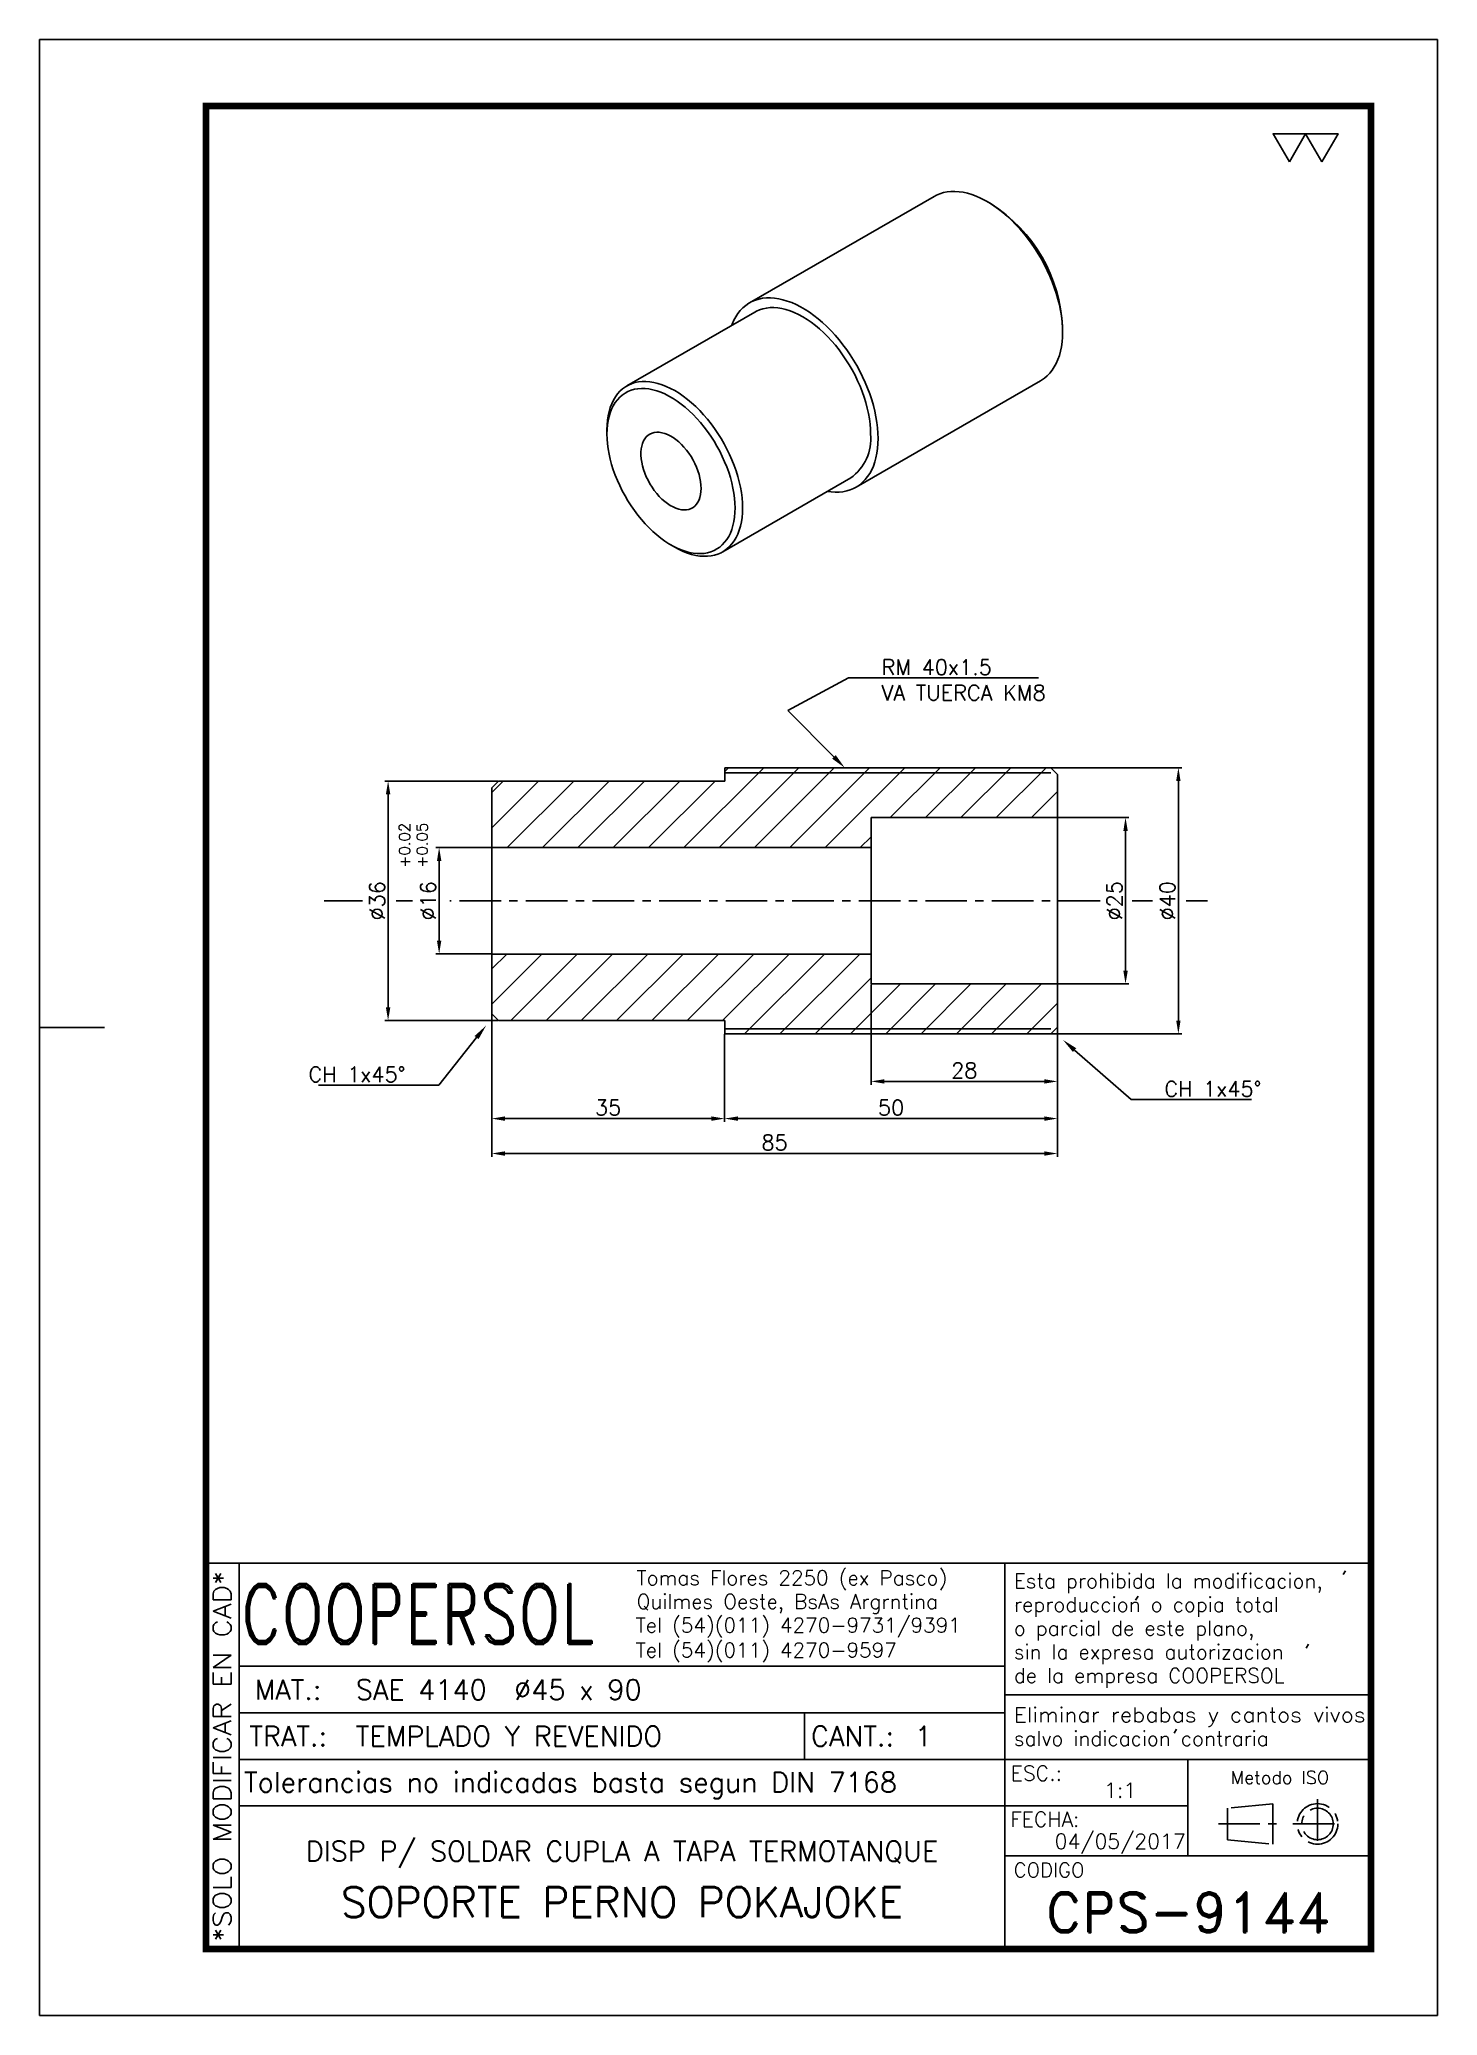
# Model space of a CAD drawing. Extents: x 0 to 210, y 0 to 297.
import ezdxf
from ezdxf import colors
from ezdxf.entities.mleader import LeaderData, LeaderLine
from ezdxf.enums import TextEntityAlignment as Align
from ezdxf.math import Vec2, Vec3

# ---------------------------------------------------------------- set-up
doc = ezdxf.new("R2010")
doc.units = 0
doc.header["$LTSCALE"] = 5
doc.header["$MEASUREMENT"] = 0
doc.linetypes.add('CENTER', pattern=[2, 1.25, -0.25, 0.25, -0.25])
doc.layers.get('0').update_dxf_attribs({"linetype": 'CONTINUOUS'})
doc.layers.get('DEFPOINTS').update_dxf_attribs({"linetype": 'CONTINUOUS'})
for name, color, linetype in [('0-CO', 3, 'CONTINUOUS'), ('1', 1, 'CENTER'), ('CL', 1, 'CENTER'), ('CO', 3, 'CONTINUOUS'), ('FI', 1, 'CONTINUOUS'), ('RY', 5, 'CONTINUOUS')]:
    doc.layers.add(name, color=color, linetype=linetype)
doc.styles.add('ROMAND', font='ROMAND')
doc.styles.add('ROMANS', font='ROMANS.SHX')
doc.dimstyles.new('1', dxfattribs={"dimtxt": 2.3, "dimasz": 2, "dimexe": 0.5, "dimexo": 0.0625, "dimgap": 0.5, "dimtad": 1, "dimdec": 4, "dimdsep": 46, "dimtxsty": 'ROMANS', "dimcen": -2, "dimclrt": 7, "dimadec": 0, "dimazin": 0, "dimtfac": 0.869565, "dimtdec": 4, "dimtmove": 0, "dimatfit": 3, "dimfxl": 1, "dimtolj": 1, "dimarcsym": 0})

# ---------------------------------------------------------------- blocks, each defined once
blk = doc.blocks.new('A4G')
blk.add_line((0, 148.5), (9.75, 148.5))
blk.add_lwpolyline([(0, 297), (210, 297), (210, 0), (0, 0)], close=True)
at = {"const_width": 1}
blk.add_lwpolyline([(25, 287), (200, 287), (200, 10), (25, 10)], close=True, dxfattribs=at)
blk = doc.blocks.new('COOPERSOLROT-02')
for p, q in [((0, 58), (175, 58)), ((0, 0), (0, 58)), ((5, 0), (5, 58)), ((120, 0), (120, 58)), ((175, 0), (175, 58)), ((5, 42.5), (120, 42.5)), ((120, 38.19), (175, 38.19)), ((5, 35.5), (120, 35.5)), ((89.89, 28.5), (89.89, 35.5)), ((5, 28.5), (175, 28.5)), ((147.5, 14), (147.5, 28.5)), ((147.5, 21.5), (5, 21.5)), ((120, 14), (175, 14)), ((0, 0), (175, 0))]:
    blk.add_line(p, q)
at = {"color": 1, "linetype": 'CENTER'}
blk.add_line((166.98, 22.51), (166.98, 15.06), dxfattribs=at)
for points in [[(152.09, 18.79), (161.93, 18.79)], [(163.26, 18.79), (170.71, 18.79)]]:
    blk.add_lwpolyline(points, dxfattribs=at)
at = {"layer": '1'}
for points in [[(170.85, 56.26), (171.21, 56.85)], [(139.66, 52.43), (140.02, 53.02)], [(165.28, 45.22), (165.64, 45.81)], [(145.46, 32.42), (145.82, 33.01)]]:
    blk.add_lwpolyline(points, dxfattribs=at)
blk.add_lwpolyline([(160.25, 18.79), (160.25, 21.83), (153.47, 21.16), (153.47, 16.41), (160.25, 15.74)], close=True, dxfattribs=at)
for radius in [3.05, 2.37]:
    blk.add_circle((166.98, 18.79), radius, dxfattribs=at)
at = {"style": 'ROMANS', "width": 0.996387}
blk.add_text('*SOLO MODIFICAR EN CAD*', height=2.7, rotation=90, dxfattribs=at).set_placement((3.77, 1.09), (3.77, 56.81), align=Align.FIT)
at = {"style": 'ROMAND', "width": 0.75}
blk.add_text('COOPERSOL', height=9, dxfattribs=at).set_placement((5.26, 45.85))
at = {"style": 'ROMANS'}
for s, p in [('MAT.:', (7.32, 37.47)), ('TRAT.:', (6.5, 30.47)), ('CANT.:', (90.89, 30.47)), ('Tolerancias no indicadas basta segun DIN 7168', (5.7, 23.56))]:
    blk.add_text(s, height=3, dxfattribs=at).set_placement(p)
for tag, height, style, p in [('CONJUNTO', 2.3, 'ROMANS', (62.5, 17.5)), ('SUBCONJUNTO', 3, 'ROMANS', (62.5, 11.5)), ('DENOMINACION', 4.5, 'ROMANS', (62.5, 4.75)), ('COD-PLA', 6, 'ROMAND', (147.5, 5.5))]:
    blk.add_attdef(tag, text='', height=height, dxfattribs=dict(style=style)).set_placement(p, align=Align.MIDDLE)
at = {"layer": '1', "style": 'ROMANS'}
for s, height, p in [('Tomas Flores 2250 (ex Pasco)', 2.2, (64.69, 54.68)), ('Esta prohibida la modificacion,', 2.2, (121.36, 54.23)), ('Quilmes Oeste, BsAs Argrntina', 2.2, (64.69, 51.12)), ('reproduccion o copia total', 2.2, (121.36, 50.67)), ('Tel (54)(011) 4270-9731/9391', 2.2, (64.55, 47.56)), ('o parcial de este plano,', 2.2, (121.36, 47.11)), ('Tel (54)(011) 4270-9597', 2.2, (64.55, 43.83)), ('sin la expresa autorizacion ', 2.2, (121.36, 43.55)), ('de la empresa COOPERSOL', 2.2, (121.36, 39.99)), ('salvo indicacion contraria', 2.2, (121.36, 30.54)), ('ESC.:', 2.25, (120.89, 25.29)), ('FECHA:', 2.25, (120.81, 18.36)), ('CODIGO', 2.16, (121.33, 10.78))]:
    blk.add_text(s, height=height, dxfattribs=at).set_placement(p)
at = {"layer": '1', "style": 'ROMANS', "width": 0.96139}
blk.add_text('Eliminar rebabas y cantos vivos', height=2.2, dxfattribs=at).set_placement((121.34, 34.1), (174.21, 34.1), align=Align.FIT)
at = {"layer": '1', "style": 'ROMANS'}
blk.add_text('Metodo ISO', height=1.948, dxfattribs=at).set_placement((161.34, 25.77), align=Align.MIDDLE)
for tag, p in [('MAT', (22.51, 37.47)), ('TRAT', (22.51, 30.47)), ('CANT', (106.49, 30.47))]:
    blk.add_attdef(tag, p, '', height=3, dxfattribs=at)
for tag, p in [('ESC', (137.33, 22.73)), ('FECHA', (137.33, 15.06))]:
    blk.add_attdef(tag, text='', height=2.25, dxfattribs=at).set_placement(p, align=Align.CENTER)
blk = doc.blocks.new('*D11')
at = {"layer": 'CO', "color": 0, "lineweight": -2}
for p, q in [((67.92, 150.48), (67.92, 129.06)), ((152.92, 148.48), (152.92, 129.06)), ((69.92, 129.56), (150.92, 129.56))]:
    blk.add_line(p, q, dxfattribs=at)
at = {"layer": 'CO', "color": 0}
for points in [[(69.92, 129.89), (69.92, 129.22), (67.92, 129.56)], [(150.92, 129.89), (150.92, 129.22), (152.92, 129.56)]]:
    blk.add_solid(points, dxfattribs=at)
at = {"layer": 'DEFPOINTS', "color": 0}
for p in [(67.92, 150.55), (152.92, 148.55), (152.92, 129.56)]:
    blk.add_point(p, dxfattribs=at)
at = {"layer": 'CO', "color": 7, "insert": (110.42, 131.21), "char_height": 2.3, "attachment_point": 5, "style": 'ROMANS'}
blk.add_mtext('\\A1;85', dxfattribs=at)
blk = doc.blocks.new('*D12')
at = {"layer": 'CO', "color": 0, "lineweight": -2}
for p, q in [((67.92, 150.48), (67.92, 134.31)), ((102.92, 147.48), (102.92, 134.31)), ((100.92, 134.81), (69.92, 134.81))]:
    blk.add_line(p, q, dxfattribs=at)
at = {"layer": 'CO', "color": 0}
for points in [[(69.92, 135.14), (69.92, 134.47), (67.92, 134.81)], [(100.92, 135.14), (100.92, 134.47), (102.92, 134.81)]]:
    blk.add_solid(points, dxfattribs=at)
at = {"layer": 'DEFPOINTS', "color": 0}
for p in [(67.92, 150.55), (102.92, 147.55), (67.92, 134.81)]:
    blk.add_point(p, dxfattribs=at)
at = {"layer": 'CO', "color": 7, "insert": (85.42, 136.46), "char_height": 2.3, "attachment_point": 5, "style": 'ROMANS'}
blk.add_mtext('\\A1;35', dxfattribs=at)
blk = doc.blocks.new('*D13')
at = {"layer": 'CO', "color": 0, "lineweight": -2}
for p, q in [((102.92, 147.48), (102.92, 134.31)), ((152.92, 148.48), (152.92, 134.31)), ((104.92, 134.81), (150.92, 134.81))]:
    blk.add_line(p, q, dxfattribs=at)
at = {"layer": 'CO', "color": 0}
for points in [[(104.92, 135.14), (104.92, 134.47), (102.92, 134.81)], [(150.92, 135.14), (150.92, 134.47), (152.92, 134.81)]]:
    blk.add_solid(points, dxfattribs=at)
at = {"layer": 'DEFPOINTS', "color": 0}
for p in [(152.92, 148.55), (102.92, 147.55), (152.92, 134.81)]:
    blk.add_point(p, dxfattribs=at)
at = {"layer": 'CO', "color": 7, "insert": (127.92, 136.46), "char_height": 2.3, "attachment_point": 5, "style": 'ROMANS'}
blk.add_mtext('\\A1;50', dxfattribs=at)
blk = doc.blocks.new('*D14')
at = {"layer": 'CO', "color": 0, "lineweight": -2}
for p, q in [((67.86, 175.55), (59.53, 175.55)), ((60.03, 161.55), (60.03, 173.55)), ((67.86, 159.55), (59.53, 159.55))]:
    blk.add_line(p, q, dxfattribs=at)
at = {"layer": 'CO', "color": 0}
for points in [[(59.7, 173.55), (60.36, 173.55), (60.03, 175.55)], [(59.7, 161.55), (60.36, 161.55), (60.03, 159.55)]]:
    blk.add_solid(points, dxfattribs=at)
at = {"layer": 'DEFPOINTS', "color": 0}
for p in [(60.03, 175.55), (67.92, 175.55), (67.92, 159.55)]:
    blk.add_point(p, dxfattribs=at)
at = {"layer": 'CO', "color": 7, "insert": (58.38, 167.55), "char_height": 2.3, "attachment_point": 5, "rotation": 90, "style": 'ROMANS'}
blk.add_mtext('\\A1;%%C16', dxfattribs=at)
blk = doc.blocks.new('*D15')
at = {"layer": 'CO', "color": 0, "lineweight": -2}
for p, q in [((68.86, 185.55), (51.86, 185.55)), ((52.36, 151.55), (52.36, 183.55)), ((68.86, 149.55), (51.86, 149.55))]:
    blk.add_line(p, q, dxfattribs=at)
at = {"layer": 'CO', "color": 0}
for points in [[(52.03, 183.55), (52.7, 183.55), (52.36, 185.55)], [(52.03, 151.55), (52.7, 151.55), (52.36, 149.55)]]:
    blk.add_solid(points, dxfattribs=at)
at = {"layer": 'DEFPOINTS', "color": 0}
for p in [(52.36, 185.55), (68.92, 185.55), (68.92, 149.55)]:
    blk.add_point(p, dxfattribs=at)
at = {"layer": 'CO', "color": 7, "insert": (50.71, 167.55), "char_height": 2.3, "attachment_point": 5, "rotation": 90, "style": 'ROMANS'}
blk.add_mtext('\\A1;%%C36', dxfattribs=at)
blk = doc.blocks.new('*D16')
at = {"layer": 'CO', "color": 0, "lineweight": -2}
for p, q in [((152.99, 180.05), (163.64, 180.05)), ((163.14, 157.05), (163.14, 178.05)), ((152.99, 155.05), (163.64, 155.05))]:
    blk.add_line(p, q, dxfattribs=at)
at = {"layer": 'CO', "color": 0}
for points in [[(162.81, 178.05), (163.48, 178.05), (163.14, 180.05)], [(162.81, 157.05), (163.48, 157.05), (163.14, 155.05)]]:
    blk.add_solid(points, dxfattribs=at)
at = {"layer": 'DEFPOINTS', "color": 0}
for p in [(152.92, 180.05), (163.14, 180.05), (152.92, 155.05)]:
    blk.add_point(p, dxfattribs=at)
at = {"layer": 'CO', "color": 7, "insert": (161.49, 167.55), "char_height": 2.3, "attachment_point": 5, "rotation": 90, "style": 'ROMANS'}
blk.add_mtext('\\A1;%%C25', dxfattribs=at)
blk = doc.blocks.new('*D17')
at = {"layer": 'CO', "color": 0, "lineweight": -2}
for p, q in [((151.99, 187.55), (171.58, 187.55)), ((171.08, 149.55), (171.08, 185.55)), ((151.99, 147.55), (171.58, 147.55))]:
    blk.add_line(p, q, dxfattribs=at)
at = {"layer": 'CO', "color": 0}
for points in [[(170.75, 185.55), (171.41, 185.55), (171.08, 187.55)], [(170.75, 149.55), (171.41, 149.55), (171.08, 147.55)]]:
    blk.add_solid(points, dxfattribs=at)
at = {"layer": 'DEFPOINTS', "color": 0}
for p in [(151.92, 187.55), (171.08, 187.55), (151.92, 147.55)]:
    blk.add_point(p, dxfattribs=at)
at = {"layer": 'CO', "color": 7, "insert": (169.43, 167.55), "char_height": 2.3, "attachment_point": 5, "rotation": 90, "style": 'ROMANS'}
blk.add_mtext('\\A1;%%C40', dxfattribs=at)
blk = doc.blocks.new('*D18')
at = {"layer": 'CO', "color": 0, "lineweight": -2}
for p, q in [((124.92, 154.98), (124.92, 139.9)), ((152.92, 148.48), (152.92, 139.9)), ((150.92, 140.4), (126.92, 140.4))]:
    blk.add_line(p, q, dxfattribs=at)
at = {"layer": 'CO', "color": 0}
for points in [[(126.92, 140.73), (126.92, 140.06), (124.92, 140.4)], [(150.92, 140.73), (150.92, 140.06), (152.92, 140.4)]]:
    blk.add_solid(points, dxfattribs=at)
at = {"layer": 'DEFPOINTS', "color": 0}
for p in [(124.92, 155.05), (152.92, 148.55), (124.92, 140.4)]:
    blk.add_point(p, dxfattribs=at)
at = {"layer": 'CO', "color": 7, "insert": (138.92, 142.05), "char_height": 2.3, "attachment_point": 5, "style": 'ROMANS'}
blk.add_mtext('\\A1;28', dxfattribs=at)
blk = doc.blocks.new('TOL')
at = {"layer": '0-CO', "style": 'ROMANS'}
for tag, p in [('TOLSUP', (2.34, 3.94)), ('TOLINF', (2.34, 1.29))]:
    blk.add_attdef(tag, p, '', height=1.64, dxfattribs=at)

msp = doc.modelspace()

# ---------------------------------------------------------------- hatches: boundary and pattern name
at = {"layer": 'RY'}
h = msp.add_hatch(dxfattribs=at)
h.set_pattern_fill('ANSI31', color=256, scale=30, style=0)
h.set_pattern_definition([(45, (13800.426, -12202.442), (-2.6516504, 2.6516504), [])])
h.paths.add_polyline_path([(124.92301, 175.54748), (124.92301, 180.04748), (152.92301, 180.04748), (152.92301, 186.54748), (151.92301, 187.54748), (102.92301, 187.54748), (102.92301, 185.54748), (68.92301, 185.54748), (67.92301, 184.54748), (67.92301, 175.54748)])
h.paths.add_polyline_path([(67.92301, 159.54748), (67.92301, 150.54748), (68.92301, 149.54748), (102.92301, 149.54748), (102.92301, 147.54748), (151.92301, 147.54748), (152.92301, 148.54748), (152.92301, 155.04748), (124.92301, 155.04748), (124.92301, 159.54748)])

# ---------------------------------------------------------------- linework, layer by layer
for p, q in [((102.92301, 185.54748), (102.92301, 187.54748)), ((151.92301, 187.54748), (102.92301, 187.54748)), ((151.92301, 187.54748), (152.92301, 186.54748)), ((67.92301, 184.54748), (68.92301, 185.54748)), ((67.92301, 175.54748), (67.92301, 184.54748)), ((102.92301, 185.54748), (68.92301, 185.54748)), ((152.92301, 180.04748), (152.92301, 186.54748)), ((124.92301, 180.04748), (152.92301, 180.04748)), ((124.92301, 180.04748), (124.92301, 175.54748)), ((152.92301, 155.04748), (152.92301, 180.04748)), ((67.92301, 175.54748), (124.92301, 175.54748)), ((67.92301, 175.54748), (67.92301, 159.54748)), ((124.92301, 175.54748), (124.92301, 159.54748)), ((67.92301, 150.54748), (67.92301, 159.54748)), ((124.92301, 159.54748), (67.92301, 159.54748)), ((124.92301, 159.54748), (124.92301, 155.04748)), ((152.92301, 155.04748), (124.92301, 155.04748)), ((152.92301, 148.54748), (152.92301, 155.04748)), ((68.92301, 149.54748), (67.92301, 150.54748)), ((68.92301, 149.54748), (102.92301, 149.54748)), ((102.92301, 147.54748), (102.92301, 149.54748)), ((152.92301, 148.54748), (151.92301, 147.54748)), ((102.92301, 147.54748), (151.92301, 147.54748))]:
    msp.add_line(p, q)
at = {"layer": 'CL'}
for p, q in [((48.53168, 167.54748), (42.75383, 167.54748)), ((56.04678, 167.54748), (53.58728, 167.54748)), ((159.32216, 167.54748), (61.62192, 167.54748)), ((167.17016, 167.54748), (164.1233, 167.54748)), ((175.47981, 167.54748), (172.24828, 167.54748))]:
    msp.add_line(p, q, dxfattribs=at)
at = {"layer": 'CO'}
for points in [[(187.74912, 278.60654), (190.19327, 282.83994), (185.30497, 282.83994)], [(192.63743, 278.60654), (195.08158, 282.83994), (190.19327, 282.83994)]]:
    msp.add_lwpolyline(points, close=True, dxfattribs=at)
at = {"layer": 'FI'}
for p, q in [((134.37757, 273.42464), (106.65898, 257.42304)), ((142.94435, 272.30483), (142.37876, 272.63145)), ((107.45892, 256.03736), (88.22561, 244.93421)), ((153.69062, 253.03659), (153.69062, 253.68972)), ((122.65768, 229.70947), (150.37627, 245.71107)), ((85.24269, 238.34124), (85.24269, 237.68812)), ((102.62444, 219.992), (121.85775, 231.09515)), ((94.85778, 221.03249), (95.42337, 220.70587)), ((151.92301, 186.79748), (102.92301, 186.79748)), ((102.92301, 148.29748), (151.92301, 148.29748))]:
    msp.add_line(p, q, dxfattribs=at)
at = {"layer": 'FI', "flags": 128}
for points in [[(153.69062, 253.03659), (153.67075, 253.82202), (153.61121, 254.62763), (153.51221, 255.45059), (153.3741, 256.28802), (153.19736, 257.13697), (152.98261, 257.99445), (152.73061, 258.85746), (152.44224, 259.72297), (152.11851, 260.58793), (151.76057, 261.44931), (151.36967, 262.30408), (150.94718, 263.14924), (150.49458, 263.98182), (150.01348, 264.7989), (149.50555, 265.5976), (148.97258, 266.37512), (148.41644, 267.12873), (147.83909, 267.85578), (147.24255, 268.55372), (146.62892, 269.2201), (146.00036, 269.85258), (145.35906, 270.44893), (144.7073, 271.00705), (144.04735, 271.525), (143.38153, 272.00095), (142.71218, 272.43323), (142.04165, 272.82031), (141.37231, 273.16085), (140.70649, 273.45364), (140.04653, 273.69766), (139.39477, 273.89204), (138.75348, 274.03611), (138.12491, 274.12936), (137.51128, 274.17146), (136.91475, 274.16227), (136.33739, 274.10181), (135.78126, 273.99031), (135.24829, 273.82814), (134.74036, 273.61588), (134.37757, 273.42464)], [(125.97204, 237.03499), (125.95217, 237.82042), (125.89263, 238.62603), (125.79363, 239.44899), (125.65551, 240.28642), (125.47877, 241.13537), (125.26402, 241.99285), (125.01202, 242.85586), (124.72365, 243.72137), (124.39993, 244.58633), (124.04198, 245.44771), (123.65108, 246.30248), (123.22859, 247.14764), (122.776, 247.98022), (122.29489, 248.7973), (121.78696, 249.596), (121.25399, 250.37352), (120.69785, 251.12713), (120.1205, 251.85418), (119.52396, 252.55213), (118.91033, 253.2185), (118.28177, 253.85098), (117.64048, 254.44733), (116.98871, 255.00545), (116.32876, 255.5234), (115.66294, 255.99935), (114.99359, 256.43163), (114.32307, 256.81871), (113.65372, 257.15925), (112.9879, 257.45204), (112.32795, 257.69606), (111.67618, 257.89044), (111.03489, 258.03451), (110.40633, 258.12776), (109.7927, 258.16987), (109.19616, 258.16067), (108.61881, 258.10022), (108.06267, 257.98871), (107.5297, 257.82654), (107.02177, 257.61428), (106.54066, 257.35268), (106.08807, 257.04266), (105.66558, 256.68529), (105.27468, 256.28185), (104.91673, 255.83374), (104.59301, 255.34254), (104.30464, 254.80998), (104.05264, 254.23792), (103.97151, 254.02412)], [(124.84067, 237.68812), (124.82058, 238.43802), (124.76038, 239.20816), (124.66031, 239.9955), (124.52077, 240.79693), (124.34231, 241.60929), (124.12563, 242.42938), (123.87159, 243.25395), (123.58118, 244.07975), (123.25556, 244.90353), (122.89601, 245.72203), (122.50396, 246.53202), (122.08094, 247.33031), (121.62862, 248.11374), (121.1488, 248.87923), (120.64336, 249.62375), (120.1143, 250.34436), (119.56371, 251.03822), (118.99376, 251.70259), (118.4067, 252.33485), (117.80485, 252.93251), (117.19057, 253.4932), (116.56631, 254.01472), (115.93452, 254.495), (115.29768, 254.93215), (114.65833, 255.32444), (114.01898, 255.67033), (113.38215, 255.96845), (112.75035, 256.21763), (112.12609, 256.41687), (111.51182, 256.5654), (110.90996, 256.66263), (110.3229, 256.70817), (109.75295, 256.70185), (109.20236, 256.64369), (108.6733, 256.53391), (108.16786, 256.37296), (107.68804, 256.16147), (107.45892, 256.03736)], [(150.37627, 245.71107), (150.49458, 245.78143), (150.94718, 246.09145), (151.36967, 246.44882), (151.76057, 246.85226), (152.11851, 247.30037), (152.44224, 247.79157), (152.73061, 248.32413), (152.98261, 248.89618), (153.19736, 249.50573), (153.3741, 250.15061), (153.51221, 250.82857), (153.61121, 251.53723), (153.67075, 252.2741), (153.69062, 253.03659)], [(85.24269, 238.34124), (85.26278, 239.06795), (85.32298, 239.76858), (85.42305, 240.44039), (85.56259, 241.08071), (85.74105, 241.68703), (85.95773, 242.25694), (86.21177, 242.7882), (86.50218, 243.27871), (86.82779, 243.72653), (87.18734, 244.12991), (87.5794, 244.48724), (88.00242, 244.79712), (88.45474, 245.05832), (88.93456, 245.26981), (89.44, 245.43076), (89.96906, 245.54053), (90.51965, 245.5987), (91.0896, 245.60502), (91.67666, 245.55948), (92.27851, 245.46225), (92.89278, 245.31372), (93.51705, 245.11448), (94.14884, 244.8653), (94.78567, 244.56718), (95.42503, 244.22129), (96.06438, 243.829), (96.70121, 243.39185), (97.33301, 242.91157), (97.95727, 242.39005), (98.57154, 241.82936), (99.17339, 241.2317), (99.76045, 240.59944), (100.3304, 239.93507), (100.881, 239.24121), (101.41005, 238.5206), (101.91549, 237.77608), (102.39532, 237.01059), (102.84763, 236.22716), (103.27065, 235.42887), (103.66271, 234.61888), (104.02226, 233.80038), (104.34788, 232.9766), (104.63828, 232.1508), (104.89232, 231.32623), (105.109, 230.50614), (105.28747, 229.69378), (105.42701, 228.89235), (105.52707, 228.10501), (105.58727, 227.33487), (105.60736, 226.58497)], [(104.47599, 226.58497), (104.45623, 227.30787), (104.39704, 228.05061), (104.29865, 228.81015), (104.16148, 229.58335), (103.98608, 230.36705), (103.77318, 231.15802), (103.52364, 231.953), (103.23851, 232.74875), (102.91894, 233.54197), (102.56626, 234.32942), (102.1819, 235.10786), (101.76746, 235.87409), (101.32462, 236.62497), (100.85523, 237.35739), (100.36119, 238.06837), (99.84454, 238.75497), (99.30741, 239.41437), (98.752, 240.04387), (98.1806, 240.64087), (97.59554, 241.20293), (96.99925, 241.72773), (96.39416, 242.21312), (95.78276, 242.6571), (95.16757, 243.05785), (94.55111, 243.41373), (93.93592, 243.72326), (93.32452, 243.98518), (92.71943, 244.19841), (92.12314, 244.36208), (91.53808, 244.47551), (90.96668, 244.53824), (90.41127, 244.55), (89.87414, 244.51076), (89.35749, 244.42067), (88.86346, 244.2801), (88.39406, 244.08962), (87.95122, 243.85004), (87.53678, 243.56231), (87.15242, 243.22764), (86.79974, 242.84739), (86.48017, 242.42313), (86.19504, 241.9566), (85.9455, 241.44971), (85.7326, 240.90456), (85.5572, 240.32337), (85.42003, 239.70855), (85.32164, 239.06261), (85.26245, 238.38821), (85.24269, 237.68812), (85.26245, 236.96521), (85.32164, 236.22247), (85.42003, 235.46293), (85.5572, 234.68973), (85.7326, 233.90603), (85.9455, 233.11507), (86.19504, 232.32008), (86.48017, 231.52434), (86.79974, 230.73111), (87.15242, 229.94366), (87.53678, 229.16522), (87.95122, 228.39899), (88.39406, 227.64812), (88.86346, 226.91569), (89.35749, 226.20471), (89.87414, 225.51811), (90.41127, 224.85871), (90.96668, 224.22922), (91.53808, 223.63221), (92.12314, 223.07015), (92.71943, 222.54535), (93.32452, 222.05996), (93.93592, 221.61598), (94.55111, 221.21523), (95.16757, 220.85936), (95.78276, 220.54982), (96.39416, 220.2879), (96.99925, 220.07467), (97.59554, 219.911), (98.1806, 219.79757), (98.752, 219.73485), (99.30741, 219.72308), (99.84454, 219.76232), (100.36119, 219.85242), (100.85523, 219.99299), (101.32462, 220.18346), (101.76746, 220.42305), (102.1819, 220.71077), (102.56626, 221.04544), (102.91894, 221.42569), (103.23851, 221.84995), (103.52364, 222.31649), (103.77318, 222.82337), (103.98608, 223.36852), (104.16148, 223.94971), (104.29865, 224.56453), (104.39704, 225.21047), (104.45623, 225.88488), (104.47599, 226.58497)], [(99.38482, 229.52404), (99.36494, 230.02487), (99.30546, 230.54427), (99.20691, 231.07765), (99.07015, 231.62035), (98.89638, 232.16758), (98.68714, 232.71453), (98.44426, 233.25641), (98.16987, 233.78844), (97.8664, 234.30596), (97.53649, 234.80442), (97.18306, 235.27942), (96.80921, 235.72681), (96.41822, 236.14265), (96.01353, 236.52328), (95.5987, 236.86536), (95.17737, 237.16589), (94.75325, 237.42221), (94.33006, 237.63208), (93.91152, 237.79366), (93.50131, 237.90553), (93.10304, 237.9667), (92.7202, 237.97663), (92.35615, 237.93523), (92.01411, 237.84288), (91.69707, 237.70038), (91.40782, 237.50899), (91.1489, 237.27038), (90.92259, 236.98666), (90.73088, 236.66031), (90.57545, 236.29421), (90.45766, 235.89157), (90.37856, 235.45593), (90.33883, 234.99112), (90.33883, 234.50123), (90.37856, 233.99055), (90.45766, 233.46358), (90.57545, 232.92495), (90.73088, 232.37939), (90.92259, 231.83169), (91.1489, 231.28668), (91.40782, 230.74913), (91.69707, 230.22378), (92.01411, 229.71523), (92.35615, 229.22797), (92.7202, 228.76626), (93.10304, 228.33417), (93.50131, 227.9355), (93.91152, 227.57375), (94.33006, 227.25209), (94.75325, 226.97336), (95.17737, 226.74), (95.5987, 226.55407), (96.01353, 226.4172), (96.41822, 226.33059), (96.80921, 226.295), (97.18306, 226.31075), (97.53649, 226.37769), (97.8664, 226.49525), (98.16987, 226.66238), (98.44426, 226.87762), (98.68714, 227.13907), (98.89638, 227.44444), (99.07015, 227.79104), (99.20691, 228.17584), (99.30546, 228.59544), (99.36494, 229.04616), (99.38482, 229.52404)], [(118.37034, 229.08192), (118.91033, 229.00475), (119.52396, 228.96264), (120.1205, 228.97184), (120.69785, 229.03229), (121.25399, 229.1438), (121.78696, 229.30597), (122.29489, 229.51823), (122.776, 229.77983), (123.22859, 230.08985), (123.65108, 230.44722), (124.04198, 230.85066), (124.39993, 231.29877), (124.72365, 231.78997), (125.01202, 232.32253), (125.26402, 232.89459), (125.47877, 233.50413), (125.65551, 234.14901), (125.79363, 234.82697), (125.89263, 235.53563), (125.95217, 236.2725), (125.97204, 237.03499)], [(105.60736, 226.58497), (105.58727, 225.85826), (105.52707, 225.15763), (105.42701, 224.48582), (105.28747, 223.8455), (105.109, 223.23918), (104.89232, 222.66927), (104.63828, 222.13801), (104.34788, 221.6475), (104.02226, 221.19968), (103.66271, 220.7963), (103.27065, 220.43897), (102.84763, 220.12909), (102.39532, 219.86789), (101.91549, 219.6564), (101.41005, 219.49545), (100.881, 219.38567), (100.3304, 219.32751), (99.76045, 219.32119), (99.17339, 219.36673), (98.57154, 219.46396), (97.95727, 219.61249), (97.33301, 219.81173), (96.70121, 220.06091), (96.06438, 220.35903), (95.42503, 220.70492), (95.42337, 220.70587)]]:
    msp.add_lwpolyline(points, dxfattribs=at)
at = {"layer": 'FI'}
for centre, radius, start, end in [((130.42433, 252.66777), 23.28872, 2.5150236, 57.4795999), ((117.63713, 236.97601), 7.23865, 305.666528, 5.6456524)]:
    msp.add_arc(centre, radius, start, end, dxfattribs=at)

# ---------------------------------------------------------------- block references
msp.add_blockref('A4G', (0, 0))
ref = msp.add_blockref('COOPERSOLROT-02', (25, 10))
ref.add_attrib('COD-PLA', 'CPS-9144', dxfattribs={"height": 6, "style": 'ROMAND'}).set_placement((172.5, 15.5), align=Align.MIDDLE)
ref.add_attrib('FECHA', '04/05/2017', dxfattribs={"layer": '1', "height": 2.25, "style": 'ROMANS'}).set_placement((162.33468, 25.061), align=Align.CENTER)
ref.add_attrib('MAT', 'SAE 4140  %%c45 x 90', (47.50529, 47.46815), dxfattribs={"layer": '1', "height": 3, "style": 'ROMANS'})
ref.add_attrib('TRAT', 'TEMPLADO Y REVENIDO', (47.50529, 40.46815), dxfattribs={"layer": '1', "height": 3, "style": 'ROMANS'})
ref.add_attrib('ESC', '1:1', dxfattribs={"layer": '1', "height": 2.25, "style": 'ROMANS'}).set_placement((162.33468, 32.72855), align=Align.CENTER)
ref.add_attrib('CANT', '1', (131.49059, 40.46815), dxfattribs={"layer": '1', "height": 3, "style": 'ROMANS'})
ref.add_attrib('DENOMINACION', 'SOPORTE PERNO POKAJOKE', dxfattribs={"height": 4.5, "style": 'ROMANS'}).set_placement((87.5, 17.03781), align=Align.MIDDLE)
ref.add_attrib('SUBCONJUNTO', 'DISP P/ SOLDAR CUPLA A TAPA TERMOTANQUE', dxfattribs={"height": 3, "style": 'ROMANS'}).set_placement((87.5, 24.47785), align=Align.MIDDLE)
at = {"layer": 'CO', "rotation": 90}
msp.add_blockref('TOL', (59.59547, 170.1823), dxfattribs=at).add_auto_attribs({'TOLINF': '+0.05', 'TOLSUP': '+0.02'})

# ---------------------------------------------------------------- dimensions: what is measured, and where the dimension line sits
at = {"layer": 'CO'}
for base, p1, p2, picture, middle in [((171.08125, 187.54748), (151.92301, 147.54748), (151.92301, 187.54748), '*D17', (169.43125, 167.54748)), ((52.36292, 185.54748), (68.92301, 149.54748), (68.92301, 185.54748), '*D15', (50.71292, 167.54748)), ((163.14319, 180.04748), (152.92301, 155.04748), (152.92301, 180.04748), '*D16', (161.49319, 167.54748)), ((60.02902, 175.54748), (67.92301, 159.54748), (67.92301, 175.54748), '*D14', (58.37902, 167.54748))]:
    dim = msp.add_linear_dim(base=base, p1=p1, p2=p2, angle=90, text='%%C<>', dimstyle='1', dxfattribs=at)
    dim.commit()
    dim.dimension.update_dxf_attribs({"geometry": picture, "text_midpoint": middle})
for base, p1, p2, picture, middle in [((124.92301, 140.39777), (152.92301, 148.54748), (124.92301, 155.04748), '*D18', (138.92301, 142.04777)), ((152.92301, 129.55718), (67.92301, 150.54748), (152.92301, 148.54748), '*D11', (110.42301, 131.20718)), ((67.92301, 134.80789), (102.92301, 147.54748), (67.92301, 150.54748), '*D12', (85.42301, 136.45789)), ((152.92301, 134.80789), (102.92301, 147.54748), (152.92301, 148.54748), '*D13', (127.92301, 136.45789))]:
    dim = msp.add_linear_dim(base=base, p1=p1, p2=p2, dimstyle='1', dxfattribs=at)
    dim.commit()
    dim.dimension.update_dxf_attribs({"geometry": picture, "text_midpoint": middle})

# ---------------------------------------------------------------- leaders
ml = msp.add_multileader_mtext('Standard', dxfattribs=at)
ml.set_content('RM 40x1.5\\PVA TUERCA KM8', color=7, style='ROMANS')
ml.set_leader_properties(color=256, linetype='ByLayer', lineweight=-1)
ml.build(insert=Vec2(0, 0))
ml.multileader.update_dxf_attribs({"text_left_attachment_type": 6, "text_right_attachment_type": 5, "dogleg_length": 4, "arrow_head_size": 2.3})
ctx = ml.context
ctx.base_point, ctx.char_height, ctx.arrow_head_size, ctx.landing_gap_size, ctx.plane_origin = Vec3(125.50801, 201.04634), 2.3, 2.3, 1, Vec3(120.96077, 187.54748)
ctx.left_attachment, ctx.right_attachment = 6, 5
notes = []
notes.append((ctx, [(0, (1, 1, 0), (121.50801, 201.04634), (1, 0), 4, [(0, [(120.96077, 187.54748), (112.38736, 196.12667)], 0, [])])]))
ctx.mtext.insert, ctx.mtext.flow_direction = Vec3(126.50801, 203.80634), 5
ml = msp.add_multileader_mtext('Standard', dxfattribs=at)
ml.set_content('CH 1x45%%D', color=7, style='ROMANS')
ml.set_leader_properties(color=256, linetype='ByLayer', lineweight=-1)
ml.build(insert=Vec2(0, 0))
ml.multileader.update_dxf_attribs({"text_left_attachment_type": 6, "text_right_attachment_type": 5, "dogleg_length": 4, "arrow_head_size": 2.3})
ctx = ml.context
ctx.base_point, ctx.char_height, ctx.arrow_head_size, ctx.landing_gap_size, ctx.plane_origin = Vec3(38.32275, 139.84241), 2.3, 2.3, 1, Vec3(67.08426, 148.78926)
ctx.left_attachment, ctx.right_attachment, ctx.text_align_type = 6, 5, 2
notes.append((ctx, [(0, (1, 1, 0), (59.98465, 139.84241), (-1, 0), 4, [(0, [(67.08426, 148.78926)], 0, [])])]))
ctx.mtext.insert, ctx.mtext.alignment, ctx.mtext.flow_direction = Vec3(54.98465, 142.60241), 3, 5
ml = msp.add_multileader_mtext('Standard', dxfattribs=at)
ml.set_content('CH 1x45%%D', color=7, style='ROMANS')
ml.set_leader_properties(color=256, linetype='ByLayer', lineweight=-1)
ml.build(insert=Vec2(0, 0))
ml.multileader.update_dxf_attribs({"text_left_attachment_type": 6, "text_right_attachment_type": 5, "dogleg_length": 4, "arrow_head_size": 2.3})
ctx = ml.context
ctx.base_point, ctx.char_height, ctx.arrow_head_size, ctx.landing_gap_size, ctx.plane_origin = Vec3(167.97693, 137.65774), 2.3, 2.3, 1, Vec3(153.75374, 146.6258)
ctx.left_attachment, ctx.right_attachment = 6, 5
notes.append((ctx, [(0, (1, 1, 0), (163.97693, 137.65774), (1, 0), 4, [(0, [(153.75374, 146.6258)], 0, [])])]))
ctx.mtext.insert, ctx.mtext.flow_direction = Vec3(168.97693, 140.41774), 5
for ctx, leaders in notes:
    for number, flags, end, landing, length, lines in leaders:
        leader = LeaderData()
        leader.index, (leader.has_last_leader_line, leader.has_dogleg_vector, leader.attachment_direction) = number, flags
        leader.last_leader_point, leader.dogleg_vector, leader.dogleg_length = Vec3(end), Vec3(landing), length
        for number, points, colour, breaks in lines:
            line = LeaderLine()
            line.index, line.vertices, line.color, line.breaks = number, Vec3.list(points), colors.encode_raw_color(colour), breaks
            leader.lines.append(line)
        ctx.leaders.append(leader)

doc.saveas('drawing.dxf')
